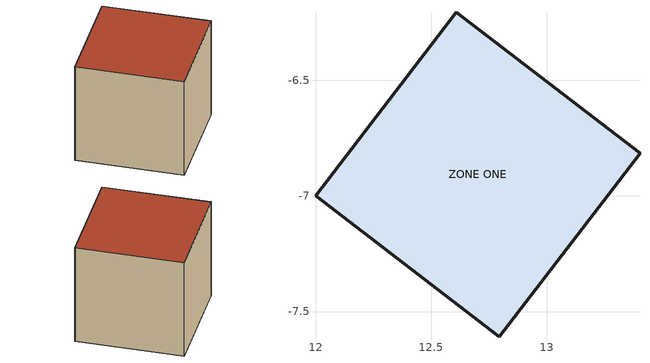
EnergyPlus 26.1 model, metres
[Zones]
ZONE ONE
 floor ground (Wall): 12,-7 12.61,-6.21 13.4,-6.82 12.79,-7.61 z2.25
 wall outside (Wall): 12,-7 12.61,-6.21 13.4,-6.82 12.79,-7.61 12,-7 z2.25:3.25
 roof outside (Wall): 12,-7 12.79,-7.61 13.4,-6.82 12.61,-6.21 z3.25
[Building]
Rusted EnergyPlus IdealLoads Flow And Capacity Limit Diagnostic: -22.5, Suburbs, 0.04, 0.4, FullInteriorAndExterior, 25, 6
[Site:Location]
Golden CO USA: 39.74, -105.18, -7, 1829
[Site:GroundTemperature:BuildingSurface]
18, 18, 18, 18, 18, 18, 18, 18, 18, 18, 18, 18
[Material]
Mass Layer: Rough, 0.1, 1.4, 2200, 900, 0.9, 0.7, 0.7
[Construction]
Wall: Mass Layer, COMPOSED INTERIOR AIR GAP, Mass Layer
[Material:AirGap]
COMPOSED INTERIOR AIR GAP: 0.15
[Zone]
ZONE ONE: 37.5, 12, -7, 2.25, 1, 1, 1, 1, , CeilingDiffuser, MoWiTT
[OtherEquipment]
Noon Plug Load: None, ZONE ONE, Internal Gain Schedule, EquipmentLevel, 1000, , , 0, 0.2, 0
[ZoneControl:Thermostat]
ZONE ONE CONTROLS: ZONE ONE, Zone Control Type Schedule, ThermostatSetpoint:DualSetpoint, ZONE ONE SETPOINTS
[ThermostatSetpoint:DualSetpoint]
ZONE ONE SETPOINTS: Heating Setpoint, Cooling Setpoint
[Zone equipment]
ZONE ONE: ZONE ONE IDEAL LOADS
[ZoneHVAC:IdealLoadsAirSystem]
ZONE ONE IDEAL LOADS: CON-01 System Availability, ZONE ONE INLETS, , , 50, 13, 0.0156, 0.0077, NoLimit, , , NoLimit, , , , , None, 0.7, None, , , None, NoEconomizer, None, 0.7, 0.65, , , DistrictHeatingWater, , DistrictCooling
[Schedule:Constant]
Zone Control Type Schedule: Control Type, 4
Heating Setpoint: Temperature, 21
Cooling Setpoint: Temperature, 24
[Schedule:Compact]
Internal Gain Schedule: Fraction, Through: 12/31, For: AllDays, Until: 06:00, 0, Until: 18:00, 1, Until: 24:00, 0
CON-01 System Availability: Fraction, Through: 12/31, For: AllDays, Until: 03:00, 0, Until: 24:00, 1
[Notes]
CON-01 pinned case B-NOLIMIT-24H; patches and original hashes are in metadata.json.
